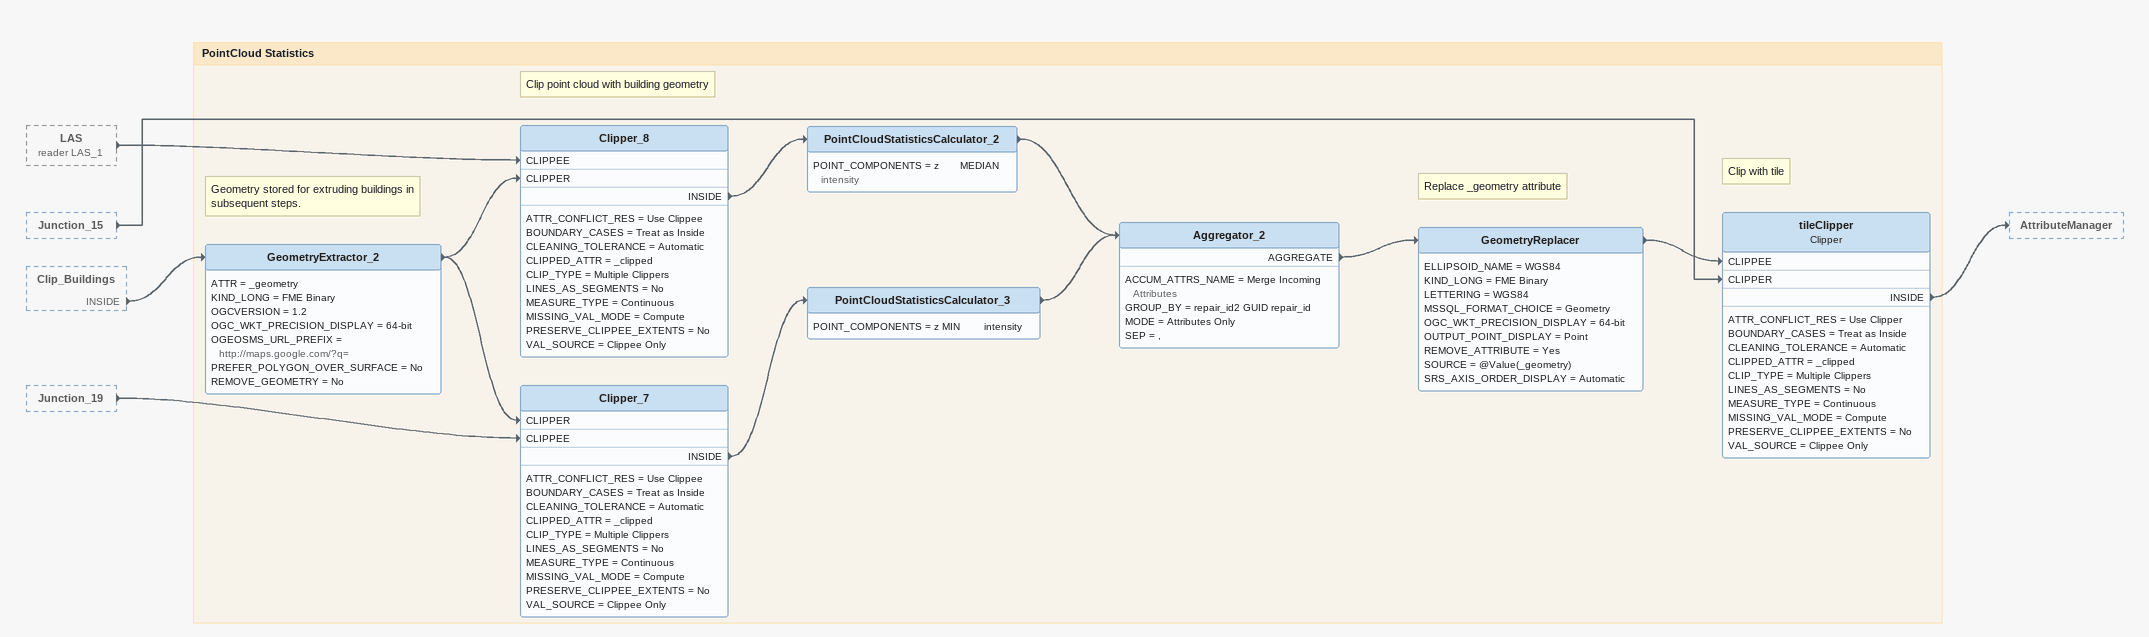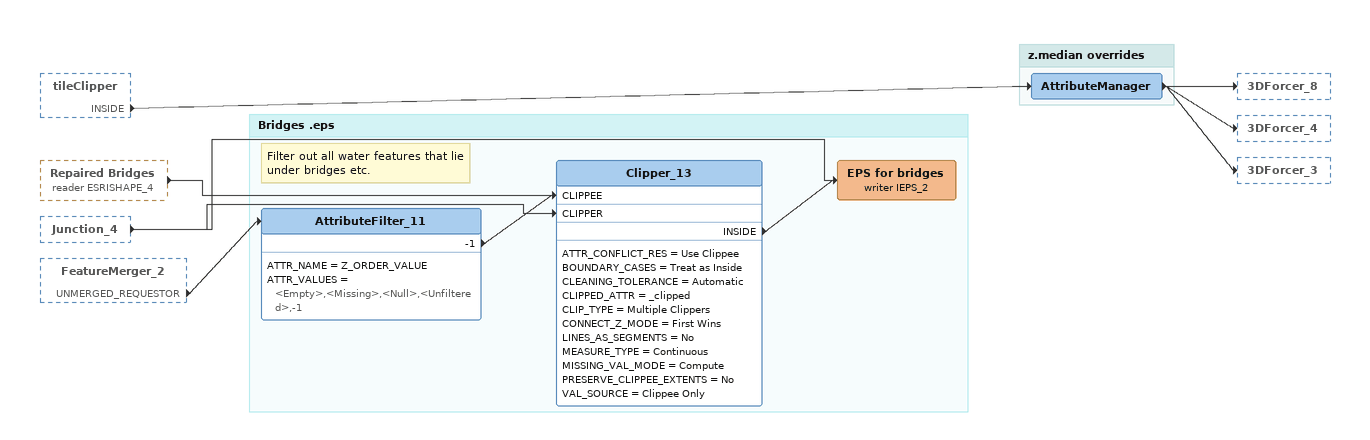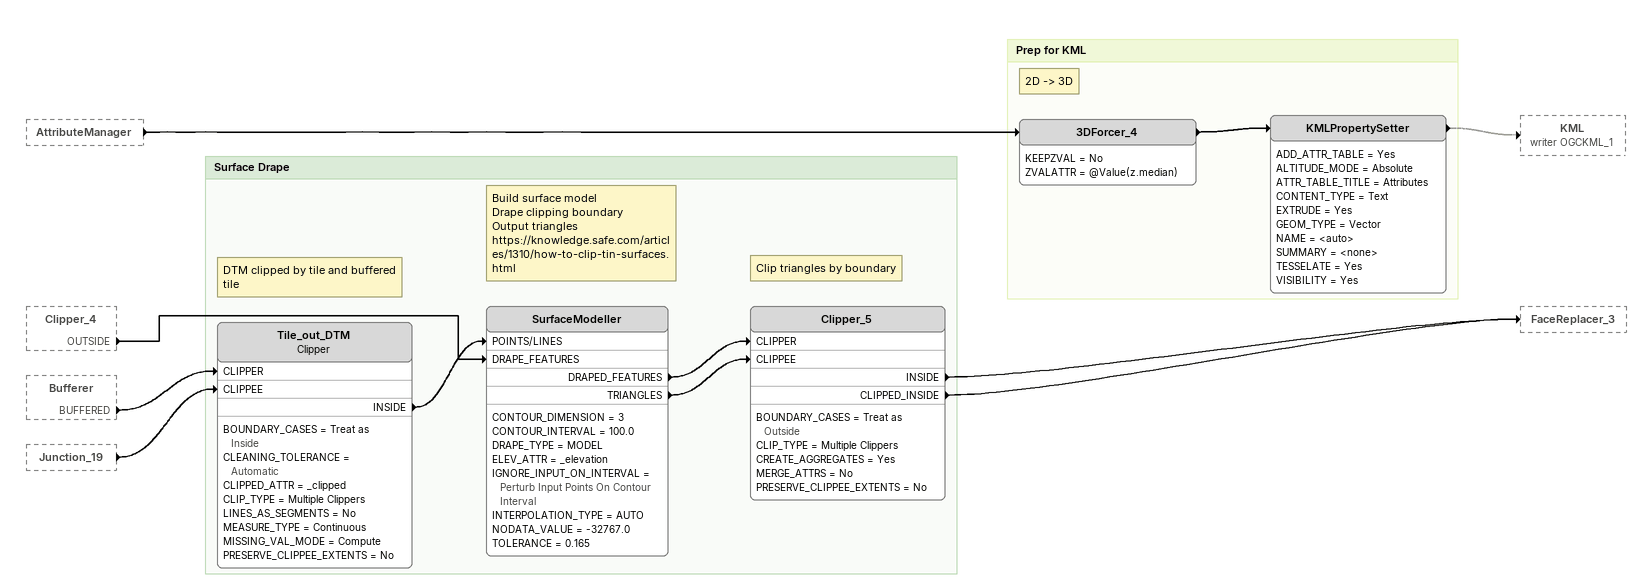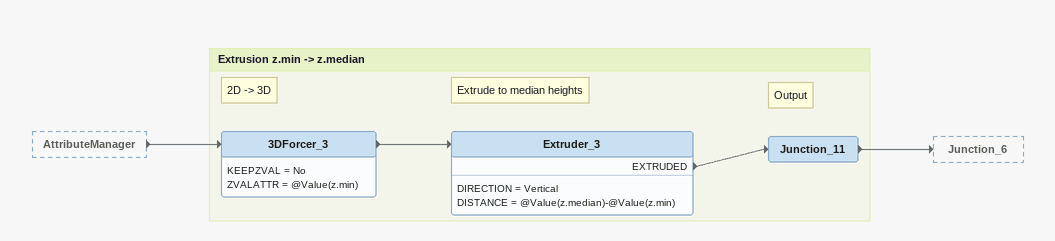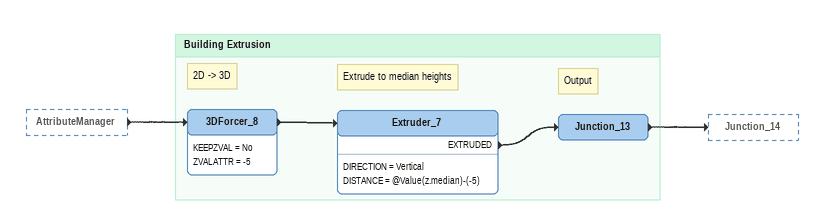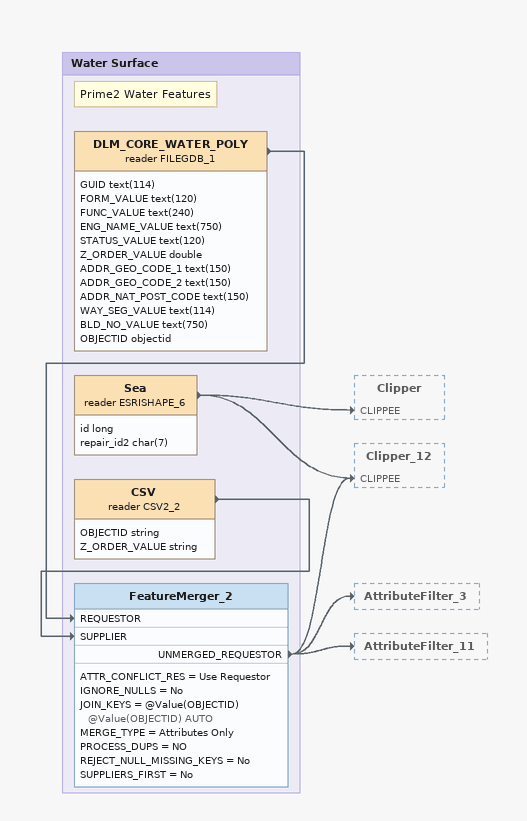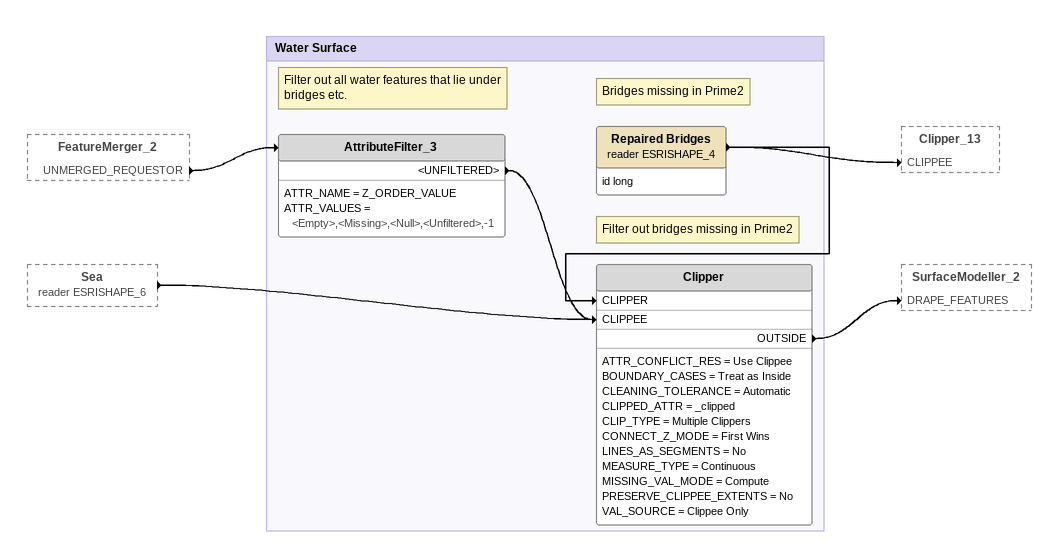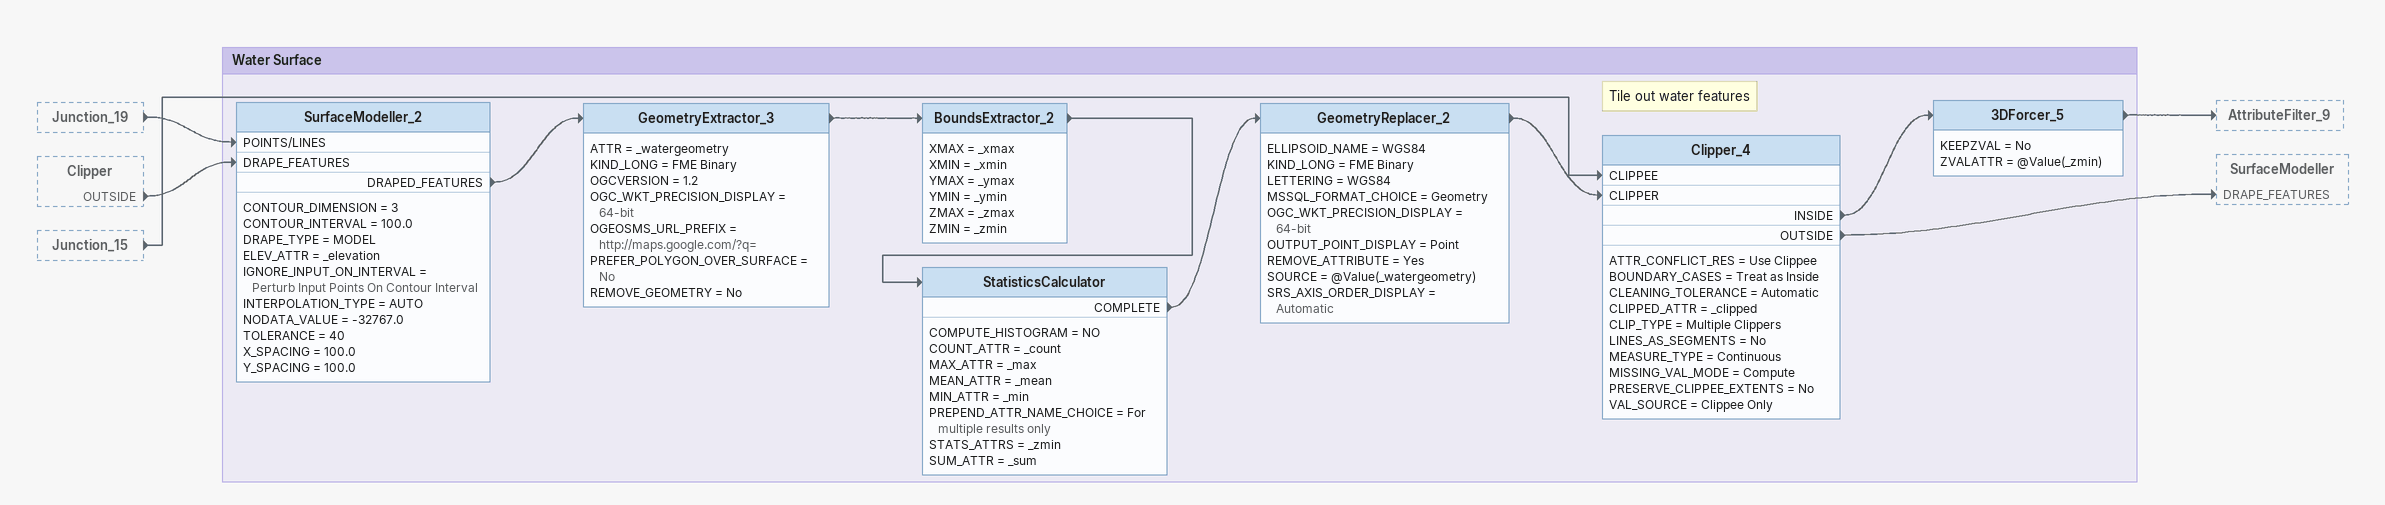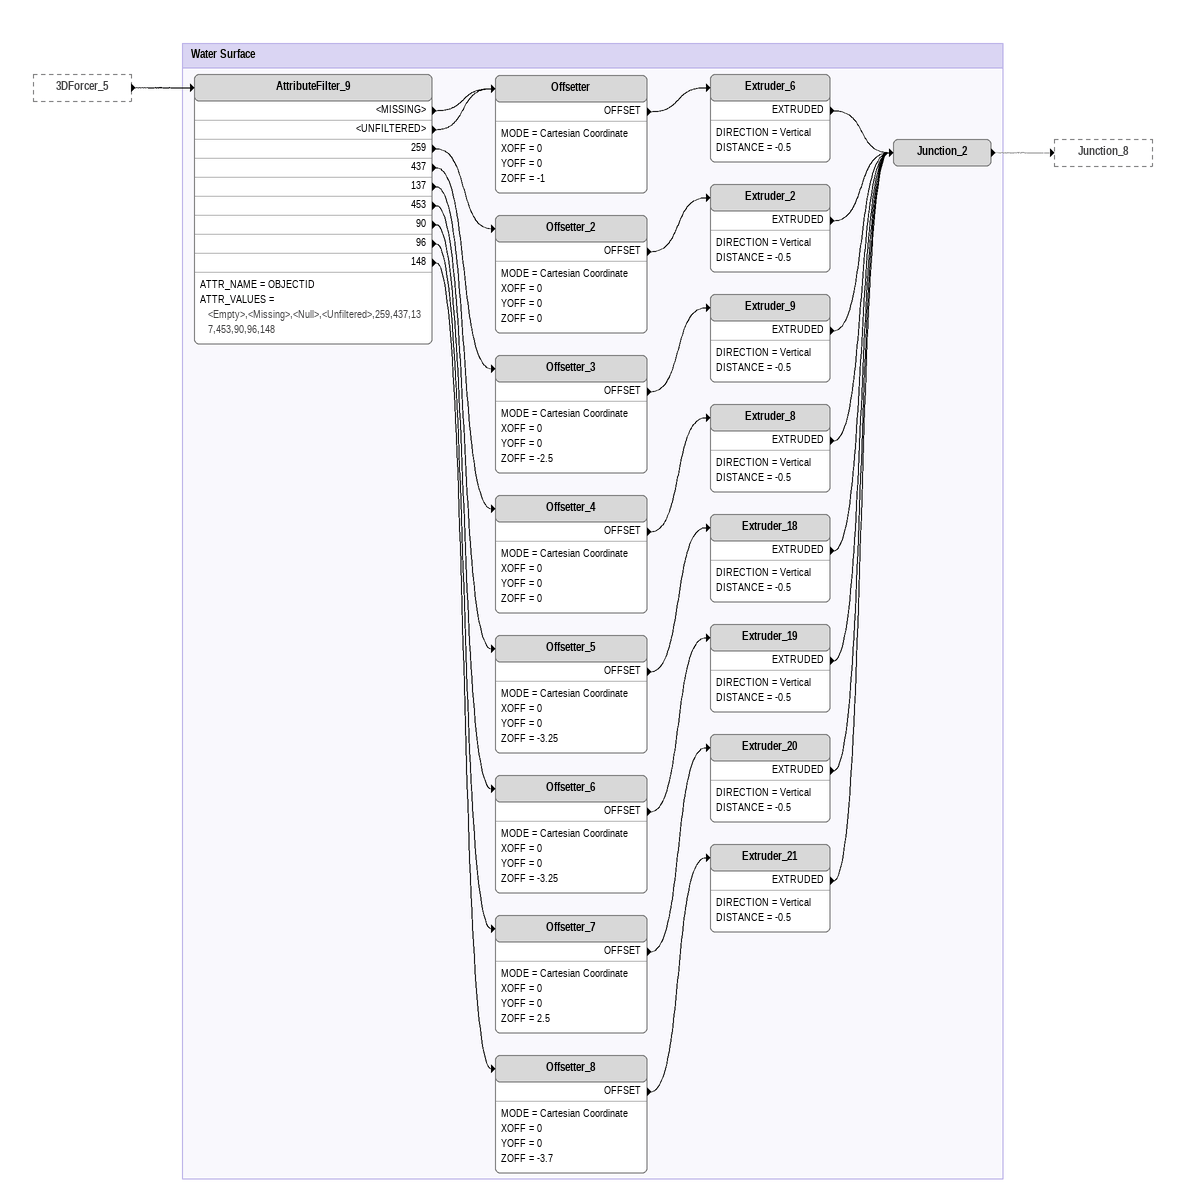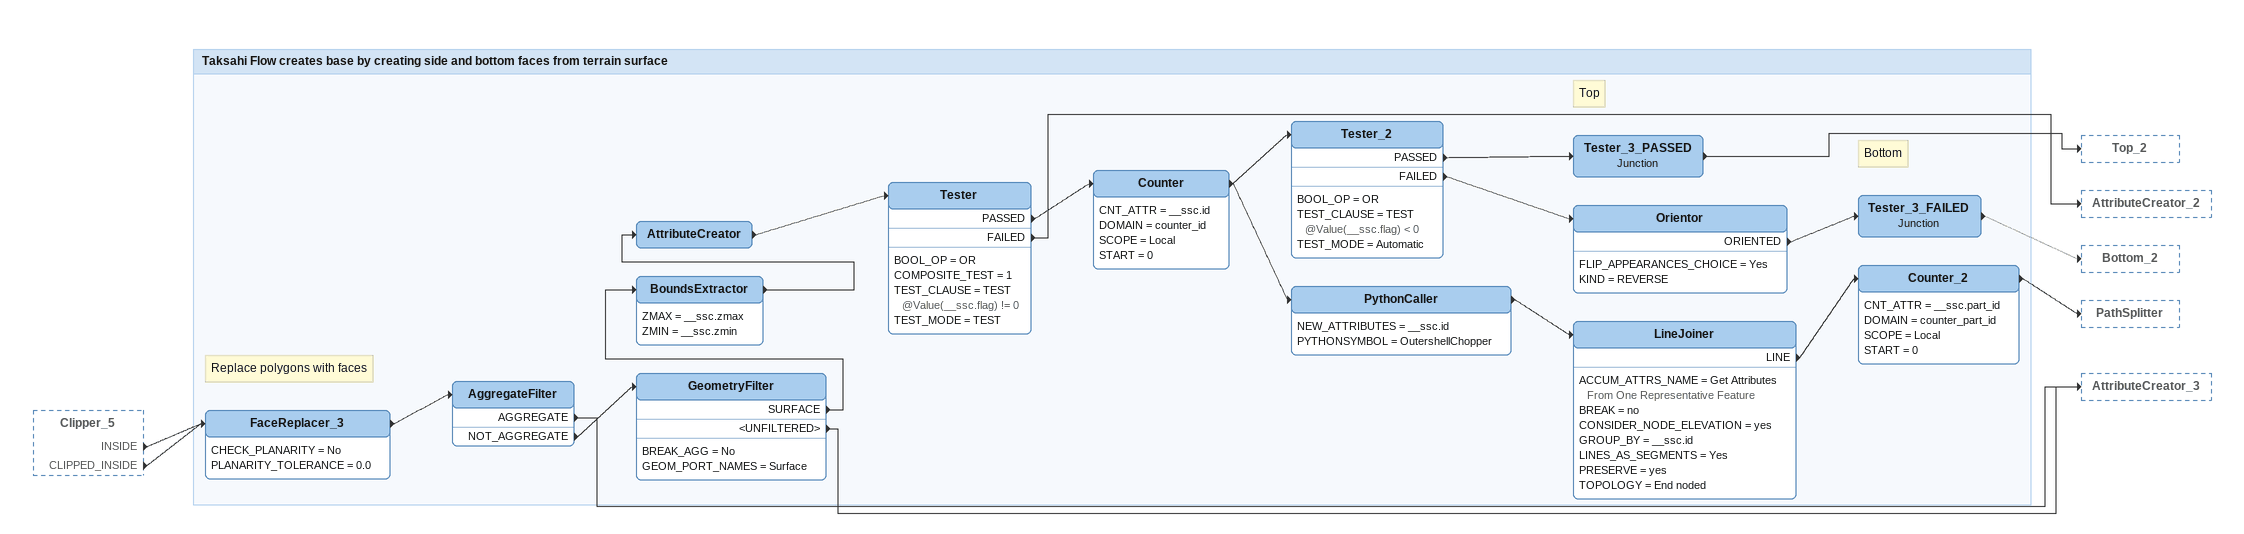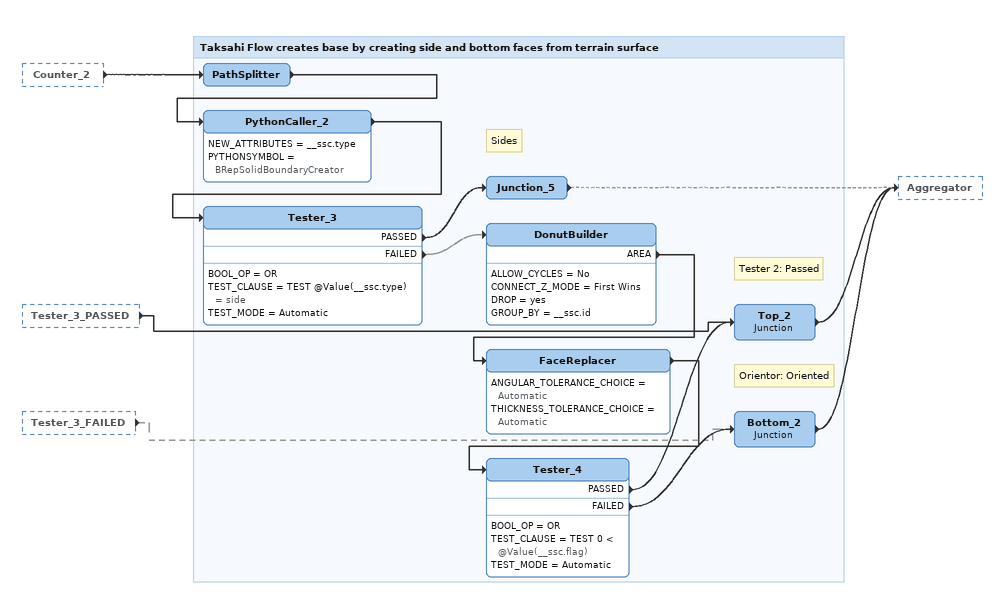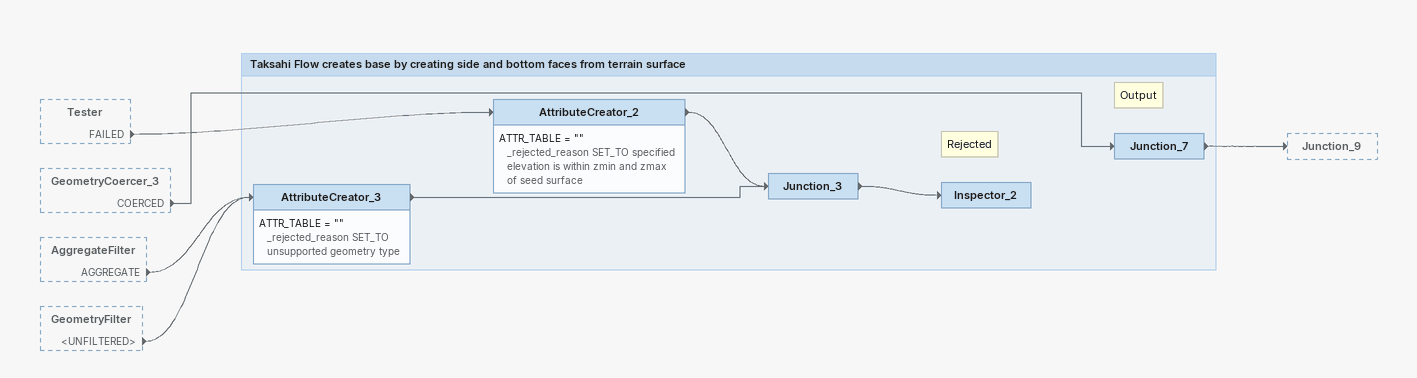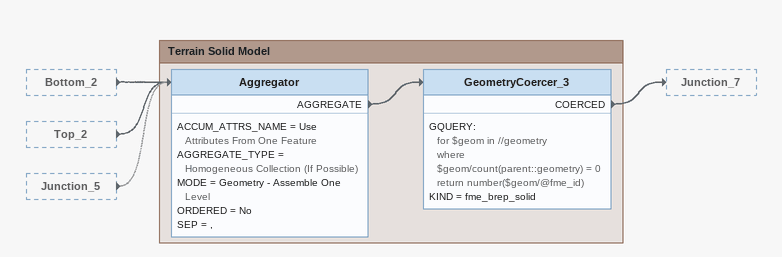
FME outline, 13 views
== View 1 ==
LAS (reader LAS_1) [outside]
    -> Clipper_8 [CLIPPEE]
Junction_15 [outside]
    -> tileClipper [CLIPPER]
Clip_Buildings [outside]
    INSIDE -> GeometryExtractor_2
Junction_19 [outside]
    -> Clipper_7 [CLIPPEE]

Bookmark: PointCloud Statistics
Note: Geometry stored for extruding buildings in subsequent steps.
GeometryExtractor_2
    ATTR = _geometry
    KIND_LONG = FME Binary
    OGCVERSION = 1.2
    OGC_WKT_PRECISION_DISPLAY = 64-bit
    OGEOSMS_URL_PREFIX = http://maps.google.com/?q=
    PREFER_POLYGON_OVER_SURFACE = No
    REMOVE_GEOMETRY = No
    -> Clipper_8 [CLIPPER]
    -> Clipper_7 [CLIPPER]
Note: Clip point cloud with building geometry
Clipper_8
    ATTR_CONFLICT_RES = Use Clippee
    BOUNDARY_CASES = Treat as Inside
    CLEANING_TOLERANCE = Automatic
    CLIPPED_ATTR = _clipped
    CLIP_TYPE = Multiple Clippers
    LINES_AS_SEGMENTS = No
    MEASURE_TYPE = Continuous
    MISSING_VAL_MODE = Compute
    PRESERVE_CLIPPEE_EXTENTS = No
    VAL_SOURCE = Clippee Only
    INSIDE -> PointCloudStatisticsCalculator_2
PointCloudStatisticsCalculator_2
    POINT_COMPONENTS = z       MEDIAN  intensity
    -> Aggregator_2
Clipper_7
    ATTR_CONFLICT_RES = Use Clippee
    BOUNDARY_CASES = Treat as Inside
    CLEANING_TOLERANCE = Automatic
    CLIPPED_ATTR = _clipped
    CLIP_TYPE = Multiple Clippers
    LINES_AS_SEGMENTS = No
    MEASURE_TYPE = Continuous
    MISSING_VAL_MODE = Compute
    PRESERVE_CLIPPEE_EXTENTS = No
    VAL_SOURCE = Clippee Only
    INSIDE -> PointCloudStatisticsCalculator_3
PointCloudStatisticsCalculator_3
    POINT_COMPONENTS = z MIN        intensity
    -> Aggregator_2
Aggregator_2
    ACCUM_ATTRS_NAME = Merge Incoming Attributes
    GROUP_BY = repair_id2 GUID repair_id
    MODE = Attributes Only
    SEP = ,
    AGGREGATE -> GeometryReplacer
Note: Replace _geometry attribute
GeometryReplacer
    ELLIPSOID_NAME = WGS84
    KIND_LONG = FME Binary
    LETTERING = WGS84
    MSSQL_FORMAT_CHOICE = Geometry
    OGC_WKT_PRECISION_DISPLAY = 64-bit
    OUTPUT_POINT_DISPLAY = Point
    REMOVE_ATTRIBUTE = Yes
    SOURCE = @Value(_geometry)
    SRS_AXIS_ORDER_DISPLAY = Automatic
    -> tileClipper [CLIPPEE]
Note: Clip with tile
tileClipper: Clipper
    ATTR_CONFLICT_RES = Use Clipper
    BOUNDARY_CASES = Treat as Inside
    CLEANING_TOLERANCE = Automatic
    CLIPPED_ATTR = _clipped
    CLIP_TYPE = Multiple Clippers
    LINES_AS_SEGMENTS = No
    MEASURE_TYPE = Continuous
    MISSING_VAL_MODE = Compute
    PRESERVE_CLIPPEE_EXTENTS = No
    VAL_SOURCE = Clippee Only
    INSIDE -> AttributeManager

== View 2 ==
tileClipper [outside]
    INSIDE -> AttributeManager
Repaired Bridges (reader ESRISHAPE_4) [outside]
    -> Clipper_13 [CLIPPEE]
Junction_4 [outside]
    -> Clipper_13 [CLIPPER]
    -> EPS for bridges (writer IEPS_2)
FeatureMerger_2 [outside]
    UNMERGED_REQUESTOR -> AttributeFilter_11

Bookmark: z.median overrides
AttributeManager
    -> 3DForcer_8
    -> 3DForcer_4
    -> 3DForcer_3

Bookmark: Bridges .eps
Note: Filter out all water features that lie under bridges etc.
AttributeFilter_11
    ATTR_NAME = Z_ORDER_VALUE
    ATTR_VALUES = <Empty>,<Missing>,<Null>,<Unfiltered>,-1
    -1 -> Clipper_13 [CLIPPEE]
Clipper_13
    ATTR_CONFLICT_RES = Use Clippee
    BOUNDARY_CASES = Treat as Inside
    CLEANING_TOLERANCE = Automatic
    CLIPPED_ATTR = _clipped
    CLIP_TYPE = Multiple Clippers
    CONNECT_Z_MODE = First Wins
    LINES_AS_SEGMENTS = No
    MEASURE_TYPE = Continuous
    MISSING_VAL_MODE = Compute
    PRESERVE_CLIPPEE_EXTENTS = No
    VAL_SOURCE = Clippee Only
    INSIDE -> EPS for bridges (writer IEPS_2)
EPS for bridges (writer IEPS_2)

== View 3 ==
AttributeManager [outside]
    -> 3DForcer_4
Clipper_4 [outside]
    OUTSIDE -> SurfaceModeller [DRAPE_FEATURES]
Bufferer [outside]
    BUFFERED -> Tile_out_DTM [CLIPPER]
Junction_19 [outside]
    -> Tile_out_DTM [CLIPPEE]

Bookmark: Surface Drape
Note: DTM clipped by tile and buffered tile
Tile_out_DTM: Clipper
    BOUNDARY_CASES = Treat as Inside
    CLEANING_TOLERANCE = Automatic
    CLIPPED_ATTR = _clipped
    CLIP_TYPE = Multiple Clippers
    LINES_AS_SEGMENTS = No
    MEASURE_TYPE = Continuous
    MISSING_VAL_MODE = Compute
    PRESERVE_CLIPPEE_EXTENTS = No
    INSIDE -> SurfaceModeller [POINTS/LINES]
Note: Build surface model / Drape clipping boundary / Output triangles / https://knowledge.safe.com/articles/1310/how-to-clip-tin-surfaces.html
SurfaceModeller
    CONTOUR_DIMENSION = 3
    CONTOUR_INTERVAL = 100.0
    DRAPE_TYPE = MODEL
    ELEV_ATTR = _elevation
    IGNORE_INPUT_ON_INTERVAL = Perturb Input Points On Contour Interval
    INTERPOLATION_TYPE = AUTO
    NODATA_VALUE = -32767.0
    TOLERANCE = 0.165
    DRAPED_FEATURES -> Clipper_5 [CLIPPER]
    TRIANGLES -> Clipper_5 [CLIPPEE]
Note: Clip triangles by boundary
Clipper_5
    BOUNDARY_CASES = Treat as Outside
    CLIP_TYPE = Multiple Clippers
    CREATE_AGGREGATES = Yes
    MERGE_ATTRS = No
    PRESERVE_CLIPPEE_EXTENTS = No
    INSIDE -> FaceReplacer_3
    CLIPPED_INSIDE -> FaceReplacer_3

Bookmark: Prep for KML
Note: 2D -> 3D
3DForcer_4
    KEEPZVAL = No
    ZVALATTR = @Value(z.median)
    -> KMLPropertySetter
KMLPropertySetter
    ADD_ATTR_TABLE = Yes
    ALTITUDE_MODE = Absolute
    ATTR_TABLE_TITLE = Attributes
    CONTENT_TYPE = Text
    EXTRUDE = Yes
    GEOM_TYPE = Vector
    NAME = <auto>
    SUMMARY = <none>
    TESSELATE = Yes
    VISIBILITY = Yes
    -> KML (writer OGCKML_1) [off]

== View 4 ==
AttributeManager [outside]
    -> 3DForcer_3

Bookmark: Extrusion z.min -> z.median
Note: 2D -> 3D
3DForcer_3
    KEEPZVAL = No
    ZVALATTR = @Value(z.min)
    -> Extruder_3
Note: Extrude to median heights
Extruder_3
    DIRECTION = Vertical
    DISTANCE = @Value(z.median)-@Value(z.min)
    EXTRUDED -> Junction_11
Note: Output
Junction_11
    -> Junction_6

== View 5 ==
AttributeManager [outside]
    -> 3DForcer_8

Bookmark: Building Extrusion
Note: 2D -> 3D
3DForcer_8
    KEEPZVAL = No
    ZVALATTR = -5
    -> Extruder_7
Note: Extrude to median heights
Extruder_7
    DIRECTION = Vertical
    DISTANCE = @Value(z.median)-(-5)
    EXTRUDED -> Junction_13
Note: Output
Junction_13
    -> Junction_14

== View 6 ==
Bookmark: Water Surface
Note: Prime2 Water Features
DLM_CORE_WATER_POLY (reader FILEGDB_1)
    attributes: GUID text(114), FORM_VALUE text(120), FUNC_VALUE text(240), ENG_NAME_VALUE text(750), STATUS_VALUE text(120), Z_ORDER_VALUE double, ADDR_GEO_CODE_1 text(150), ADDR_GEO_CODE_2 text(150), ADDR_NAT_POST_CODE text(150), WAY_SEG_VALUE text(114), BLD_NO_VALUE text(750), OBJECTID objectid
    -> FeatureMerger_2 [REQUESTOR]
Sea (reader ESRISHAPE_6)
    attributes: id long, repair_id2 char(7)
    -> Clipper [CLIPPEE]
    -> Clipper_12 [CLIPPEE]
CSV (reader CSV2_2)
    attributes: OBJECTID string, Z_ORDER_VALUE string
    -> FeatureMerger_2 [SUPPLIER]
FeatureMerger_2
    ATTR_CONFLICT_RES = Use Requestor
    IGNORE_NULLS = No
    JOIN_KEYS = @Value(OBJECTID) @Value(OBJECTID) AUTO
    MERGE_TYPE = Attributes Only
    PROCESS_DUPS = NO
    REJECT_NULL_MISSING_KEYS = No
    SUPPLIERS_FIRST = No
    UNMERGED_REQUESTOR -> AttributeFilter_3
    UNMERGED_REQUESTOR -> Clipper_12 [CLIPPEE]
    UNMERGED_REQUESTOR -> AttributeFilter_11

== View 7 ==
FeatureMerger_2 [outside]
    UNMERGED_REQUESTOR -> AttributeFilter_3
Sea (reader ESRISHAPE_6) [outside]
    -> Clipper [CLIPPEE]

Bookmark: Water Surface
Note: Filter out all water features that lie under bridges etc.
AttributeFilter_3
    ATTR_NAME = Z_ORDER_VALUE
    ATTR_VALUES = <Empty>,<Missing>,<Null>,<Unfiltered>,-1
    <UNFILTERED> -> Clipper [CLIPPEE]
Note: Bridges missing in Prime2
Repaired Bridges (reader ESRISHAPE_4)
    attributes: id long
    -> Clipper [CLIPPER]
    -> Clipper_13 [CLIPPEE]
Note: Filter out bridges missing in Prime2
Clipper
    ATTR_CONFLICT_RES = Use Clippee
    BOUNDARY_CASES = Treat as Inside
    CLEANING_TOLERANCE = Automatic
    CLIPPED_ATTR = _clipped
    CLIP_TYPE = Multiple Clippers
    CONNECT_Z_MODE = First Wins
    LINES_AS_SEGMENTS = No
    MEASURE_TYPE = Continuous
    MISSING_VAL_MODE = Compute
    PRESERVE_CLIPPEE_EXTENTS = No
    VAL_SOURCE = Clippee Only
    OUTSIDE -> SurfaceModeller_2 [DRAPE_FEATURES]

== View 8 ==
Junction_19 [outside]
    -> SurfaceModeller_2 [POINTS/LINES]
Clipper [outside]
    OUTSIDE -> SurfaceModeller_2 [DRAPE_FEATURES]
Junction_15 [outside]
    -> Clipper_4 [CLIPPEE]

Bookmark: Water Surface
SurfaceModeller_2
    CONTOUR_DIMENSION = 3
    CONTOUR_INTERVAL = 100.0
    DRAPE_TYPE = MODEL
    ELEV_ATTR = _elevation
    IGNORE_INPUT_ON_INTERVAL = Perturb Input Points On Contour Interval
    INTERPOLATION_TYPE = AUTO
    NODATA_VALUE = -32767.0
    TOLERANCE = 40
    X_SPACING = 100.0
    Y_SPACING = 100.0
    DRAPED_FEATURES -> GeometryExtractor_3
GeometryExtractor_3
    ATTR = _watergeometry
    KIND_LONG = FME Binary
    OGCVERSION = 1.2
    OGC_WKT_PRECISION_DISPLAY = 64-bit
    OGEOSMS_URL_PREFIX = http://maps.google.com/?q=
    PREFER_POLYGON_OVER_SURFACE = No
    REMOVE_GEOMETRY = No
    -> BoundsExtractor_2
BoundsExtractor_2
    XMAX = _xmax
    XMIN = _xmin
    YMAX = _ymax
    YMIN = _ymin
    ZMAX = _zmax
    ZMIN = _zmin
    -> StatisticsCalculator
StatisticsCalculator
    COMPUTE_HISTOGRAM = NO
    COUNT_ATTR = _count
    MAX_ATTR = _max
    MEAN_ATTR = _mean
    MIN_ATTR = _min
    PREPEND_ATTR_NAME_CHOICE = For multiple results only
    STATS_ATTRS = _zmin
    SUM_ATTR = _sum
    COMPLETE -> GeometryReplacer_2
GeometryReplacer_2
    ELLIPSOID_NAME = WGS84
    KIND_LONG = FME Binary
    LETTERING = WGS84
    MSSQL_FORMAT_CHOICE = Geometry
    OGC_WKT_PRECISION_DISPLAY = 64-bit
    OUTPUT_POINT_DISPLAY = Point
    REMOVE_ATTRIBUTE = Yes
    SOURCE = @Value(_watergeometry)
    SRS_AXIS_ORDER_DISPLAY = Automatic
    -> Clipper_4 [CLIPPER]
Note: Tile out water features
Clipper_4
    ATTR_CONFLICT_RES = Use Clippee
    BOUNDARY_CASES = Treat as Inside
    CLEANING_TOLERANCE = Automatic
    CLIPPED_ATTR = _clipped
    CLIP_TYPE = Multiple Clippers
    LINES_AS_SEGMENTS = No
    MEASURE_TYPE = Continuous
    MISSING_VAL_MODE = Compute
    PRESERVE_CLIPPEE_EXTENTS = No
    VAL_SOURCE = Clippee Only
    INSIDE -> 3DForcer_5
    OUTSIDE -> SurfaceModeller [DRAPE_FEATURES]
3DForcer_5
    KEEPZVAL = No
    ZVALATTR = @Value(_zmin)
    -> AttributeFilter_9

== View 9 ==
3DForcer_5 [outside]
    -> AttributeFilter_9

Bookmark: Water Surface
AttributeFilter_9
    ATTR_NAME = OBJECTID
    ATTR_VALUES = <Empty>,<Missing>,<Null>,<Unfiltered>,259,437,137,453,90,96,148
    <MISSING> -> Offsetter
    <UNFILTERED> -> Offsetter
    259 -> Offsetter_2
    437 -> Offsetter_3
    137 -> Offsetter_4
    453 -> Offsetter_5
    90 -> Offsetter_6
    96 -> Offsetter_7
    148 -> Offsetter_8
Offsetter
    MODE = Cartesian Coordinate
    XOFF = 0
    YOFF = 0
    ZOFF = -1
    OFFSET -> Extruder_6
Extruder_6
    DIRECTION = Vertical
    DISTANCE = -0.5
    EXTRUDED -> Junction_2
Offsetter_2
    MODE = Cartesian Coordinate
    XOFF = 0
    YOFF = 0
    ZOFF = 0
    OFFSET -> Extruder_2
Extruder_2
    DIRECTION = Vertical
    DISTANCE = -0.5
    EXTRUDED -> Junction_2
Offsetter_3
    MODE = Cartesian Coordinate
    XOFF = 0
    YOFF = 0
    ZOFF = -2.5
    OFFSET -> Extruder_9
Extruder_9
    DIRECTION = Vertical
    DISTANCE = -0.5
    EXTRUDED -> Junction_2
Offsetter_4
    MODE = Cartesian Coordinate
    XOFF = 0
    YOFF = 0
    ZOFF = 0
    OFFSET -> Extruder_8
Extruder_8
    DIRECTION = Vertical
    DISTANCE = -0.5
    EXTRUDED -> Junction_2
Offsetter_5
    MODE = Cartesian Coordinate
    XOFF = 0
    YOFF = 0
    ZOFF = -3.25
    OFFSET -> Extruder_18
Extruder_18
    DIRECTION = Vertical
    DISTANCE = -0.5
    EXTRUDED -> Junction_2
Offsetter_6
    MODE = Cartesian Coordinate
    XOFF = 0
    YOFF = 0
    ZOFF = -3.25
    OFFSET -> Extruder_19
Extruder_19
    DIRECTION = Vertical
    DISTANCE = -0.5
    EXTRUDED -> Junction_2
Offsetter_7
    MODE = Cartesian Coordinate
    XOFF = 0
    YOFF = 0
    ZOFF = 2.5
    OFFSET -> Extruder_20
Extruder_20
    DIRECTION = Vertical
    DISTANCE = -0.5
    EXTRUDED -> Junction_2
Offsetter_8
    MODE = Cartesian Coordinate
    XOFF = 0
    YOFF = 0
    ZOFF = -3.7
    OFFSET -> Extruder_21
Extruder_21
    DIRECTION = Vertical
    DISTANCE = -0.5
    EXTRUDED -> Junction_2
Junction_2
    -> Junction_8 [off]

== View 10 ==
Clipper_5 [outside]
    INSIDE -> FaceReplacer_3
    CLIPPED_INSIDE -> FaceReplacer_3

Bookmark: Taksahi Flow creates base by creating side and bottom faces from terrain surface
Note: Replace polygons with faces
FaceReplacer_3
    CHECK_PLANARITY = No
    PLANARITY_TOLERANCE = 0.0
    -> AggregateFilter
AggregateFilter
    AGGREGATE -> AttributeCreator_3
    NOT_AGGREGATE -> GeometryFilter
GeometryFilter
    BREAK_AGG = No
    GEOM_PORT_NAMES = Surface
    SURFACE -> BoundsExtractor
    <UNFILTERED> -> AttributeCreator_3
BoundsExtractor
    ZMAX = __ssc.zmax
    ZMIN = __ssc.zmin
    -> AttributeCreator
AttributeCreator
    -> Tester
Tester
    BOOL_OP = OR
    COMPOSITE_TEST = 1
    TEST_CLAUSE = TEST @Value(__ssc.flag) != 0
    TEST_MODE = TEST
    PASSED -> Counter
    FAILED -> AttributeCreator_2
Counter
    CNT_ATTR = __ssc.id
    DOMAIN = counter_id
    SCOPE = Local
    START = 0
    -> PythonCaller
    -> Tester_2
Tester_2
    BOOL_OP = OR
    TEST_CLAUSE = TEST @Value(__ssc.flag) < 0
    TEST_MODE = Automatic
    PASSED -> Tester_3_PASSED
    FAILED -> Orientor
Note: Top
Tester_3_PASSED: Junction
    -> Top_2
Orientor
    FLIP_APPEARANCES_CHOICE = Yes
    KIND = REVERSE
    ORIENTED -> Tester_3_FAILED
Note: Bottom
Tester_3_FAILED: Junction
    -> Bottom_2 [off]
PythonCaller
    NEW_ATTRIBUTES = __ssc.id
    PYTHONSYMBOL = OutershellChopper
    -> LineJoiner
LineJoiner
    ACCUM_ATTRS_NAME = Get Attributes From One Representative Feature
    BREAK = no
    CONSIDER_NODE_ELEVATION = yes
    GROUP_BY = __ssc.id
    LINES_AS_SEGMENTS = Yes
    PRESERVE = yes
    TOPOLOGY = End noded
    LINE -> Counter_2
Counter_2
    CNT_ATTR = __ssc.part_id
    DOMAIN = counter_part_id
    SCOPE = Local
    START = 0
    -> PathSplitter

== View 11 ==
Counter_2 [outside]
    -> PathSplitter
Tester_3_PASSED [outside]
    -> Top_2
Tester_3_FAILED [outside]
    -> Bottom_2 [off]

Bookmark: Taksahi Flow creates base by creating side and bottom faces from terrain surface
PathSplitter
    -> PythonCaller_2
PythonCaller_2
    NEW_ATTRIBUTES = __ssc.type
    PYTHONSYMBOL = BRepSolidBoundaryCreator
    -> Tester_3
Tester_3
    BOOL_OP = OR
    TEST_CLAUSE = TEST @Value(__ssc.type) = side
    TEST_MODE = Automatic
    PASSED -> Junction_5
    FAILED -> DonutBuilder [off]
Note: Sides
Junction_5
    -> Aggregator [off]
DonutBuilder
    ALLOW_CYCLES = No
    CONNECT_Z_MODE = First Wins
    DROP = yes
    GROUP_BY = __ssc.id
    AREA -> FaceReplacer
FaceReplacer
    ANGULAR_TOLERANCE_CHOICE = Automatic
    THICKNESS_TOLERANCE_CHOICE = Automatic
    -> Tester_4
Tester_4
    BOOL_OP = OR
    TEST_CLAUSE = TEST 0 < @Value(__ssc.flag)
    TEST_MODE = Automatic
    PASSED -> Top_2
    FAILED -> Bottom_2
Note: Tester 2: Passed
Top_2: Junction
    -> Aggregator
Note: Orientor: Oriented
Bottom_2: Junction
    -> Aggregator

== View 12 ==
Tester [outside]
    FAILED -> AttributeCreator_2
GeometryCoercer_3 [outside]
    COERCED -> Junction_7
AggregateFilter [outside]
    AGGREGATE -> AttributeCreator_3
GeometryFilter [outside]
    <UNFILTERED> -> AttributeCreator_3

Bookmark: Taksahi Flow creates base by creating side and bottom faces from terrain surface
Note: Output
Junction_7
    -> Junction_9
AttributeCreator_2
    ATTR_TABLE = "" _rejected_reason SET_TO specified elevation is within zmin and zmax of seed surface
    -> Junction_3
AttributeCreator_3
    ATTR_TABLE = "" _rejected_reason SET_TO unsupported geometry type
    -> Junction_3
Junction_3
    -> Inspector_2
Note: Rejected
Inspector_2

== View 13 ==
Bottom_2 [outside]
    -> Aggregator
Top_2 [outside]
    -> Aggregator
Junction_5 [outside]
    -> Aggregator [off]

Bookmark: Terrain Solid Model
Aggregator
    ACCUM_ATTRS_NAME = Use Attributes From One Feature
    AGGREGATE_TYPE = Homogeneous Collection (If Possible)
    MODE = Geometry - Assemble One Level
    ORDERED = No
    SEP = ,
    AGGREGATE -> GeometryCoercer_3
GeometryCoercer_3
    GQUERY:
      for $geom in //geometry
      where $geom/count(parent::geometry) = 0
      return number($geom/@fme_id)
    KIND = fme_brep_solid
    COERCED -> Junction_7
